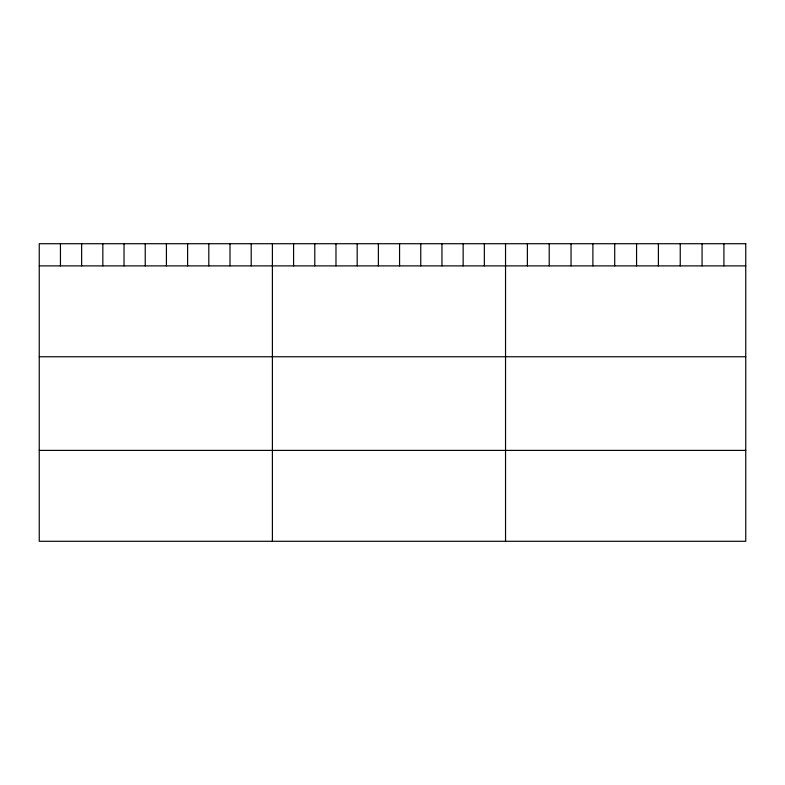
<?xml version="1.0" encoding="UTF-8"?>
<svg xmlns="http://www.w3.org/2000/svg" width="785" height="785" viewBox="0 0 785 785"><rect width="100%" height="100%" fill="white"/><g stroke="black" fill="none" stroke-linecap="round" stroke-linejoin="round"><path stroke-width="1.18" d="M39.25 265.889L745.75 265.889M39.25 356.763L745.75 356.763M39.25 450.394L745.75 450.394M723.917 243.723L723.917 265.889M702.075 243.723L702.075 265.889M680.242 243.723L680.242 265.889M658.399 243.723L658.399 265.889M636.566 243.723L636.566 265.889M614.724 243.723L614.724 265.889M592.891 243.723L592.891 265.889M571.048 243.723L571.048 265.889M549.215 243.723L549.215 265.889M527.373 243.723L527.373 265.889M505.54 243.723L505.54 541.277M484.345 243.723L484.345 265.889M463.15 243.723L463.15 265.889M441.955 243.723L441.955 265.889M420.76 243.723L420.76 265.889M399.565 243.723L399.565 265.889M378.37 243.723L378.37 265.889M357.175 243.723L357.175 265.889M335.98 243.723L335.98 265.889M314.785 243.723L314.785 265.889M293.59 243.723L293.59 265.889M272.395 243.723L272.395 541.277M251.2 243.723L251.2 265.889M230.005 243.723L230.005 265.889M208.81 243.723L208.81 265.889M187.615 243.723L187.615 265.889M166.42 243.723L166.42 265.889M145.225 243.723L145.225 265.889M124.03 243.723L124.03 265.889M102.835 243.723L102.835 265.889M81.64 243.723L81.64 265.889M60.445 243.723L60.445 265.889M745.75 243.723L39.25 243.723L39.25 541.277L745.75 541.277L745.75 243.723"/></g></svg>
